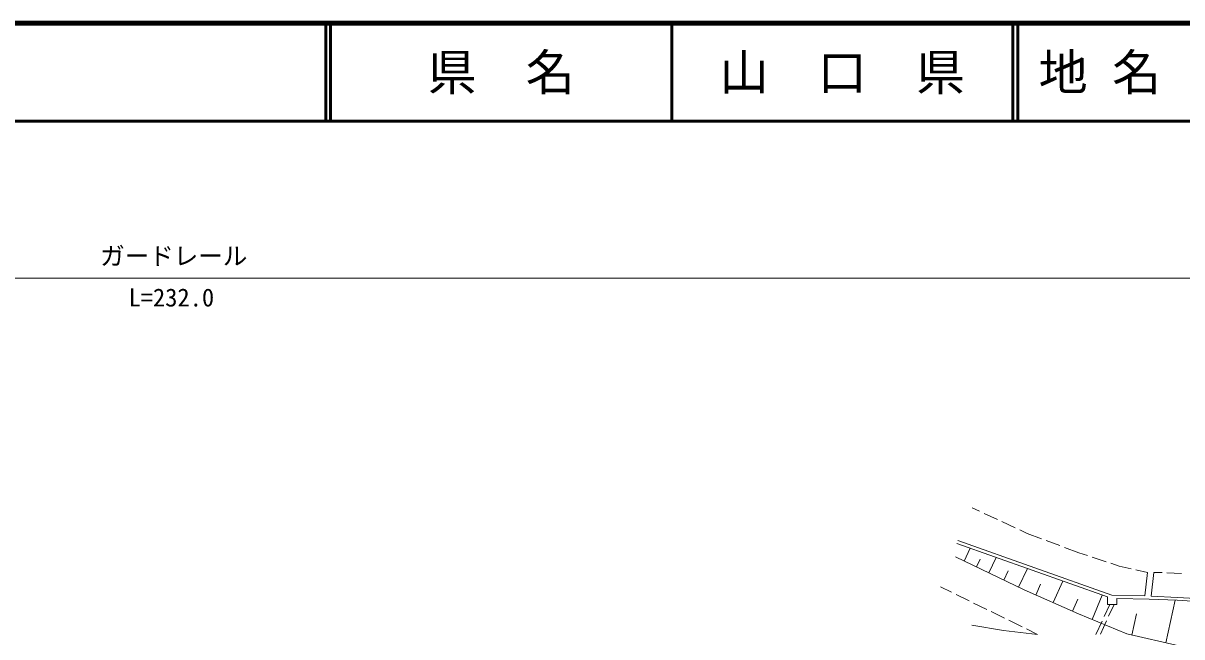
# Model space of a CAD drawing. Units: millimetres, scale not verified. Extents: x 40000 to 680000, y 20000 to 380000.
# Drawn here: x 266921 to 384971, y 317483 to 380000 of the extents above; entities that cross this region are included whole.
import ezdxf
from ezdxf.enums import TextEntityAlignment as Align

# ---------------------------------------------------------------- set-up
doc = ezdxf.new("R2010")
doc.units = ezdxf.units.MM
doc.header["$LTSCALE"] = 1000
for name, color, linetype, lineweight in [('M-STR-HTXT', 7, 'Continuous', 13), ('M-TTL', 2, 'Continuous', 140), ('M-TTL-LINE', 7, 'Continuous', 50), ('M-WORK', 1, 'Continuous', 13)]:
    doc.layers.add(name, color=color, linetype=linetype, lineweight=lineweight)
doc.layers.add('M-TTL-TXT', color=7, linetype='Continuous')
doc.styles.add('ＭＳ ゴシック', font='')
doc.styles.get('ＭＳ ゴシック').set_extended_font_data('MS Gothic')

msp = doc.modelspace()

# ---------------------------------------------------------------- linework, layer by layer
at = {"layer": 'M-STR-HTXT'}
msp.add_line((169573, 354026), (394353, 354026), dxfattribs=at)
at = {"layer": 'M-TTL'}
msp.add_line((680000, 380000), (40000, 380000), dxfattribs=at)
at = {"layer": 'M-TTL-LINE'}
for p, q in [((297750, 380000), (297750, 370000)), ((298250, 380000), (298250, 370000)), ((333000, 380000), (333000, 370000)), ((367750, 380000), (367750, 370000)), ((368250, 380000), (368250, 370000)), ((40000, 370000), (680000, 370000))]:
    msp.add_line(p, q, dxfattribs=at)
at = {"layer": 'M-WORK'}
for p, q in [((364372, 330275), (363602, 330633)), ((366186, 329433), (364826, 330064)), ((368000, 328590), (366640, 329222)), ((369224, 328022), (368454, 328379)), ((362143, 327280), (377827, 321714)), ((370678, 327476), (369224, 328022)), ((372550, 326772), (371146, 327300)), ((362043, 326997), (377406, 321545)), ((362795, 325207), (363421, 326508)), ((374472, 326050), (373018, 326597)), ((375349, 325762), (374472, 326050)), ((361910, 325633), (368893, 322276)), ((364052, 324603), (364430, 325389)), ((365309, 323999), (366064, 325570)), ((377249, 325137), (375824, 325605)), ((378601, 324692), (377724, 324980)), ((379798, 324426), (378601, 324692)), ((366826, 323270), (367282, 324218)), ((368344, 322540), (369256, 324437)), ((381482, 324052), (380286, 324318)), ((381210, 321645), (381482, 324052)), ((382104, 324052), (381840, 321627)), ((382104, 324052), (382956, 324020)), ((383456, 324001), (384954, 323944)), ((361518, 322031), (360392, 322585)), ((370099, 321743), (370586, 322845)), ((371861, 320963), (372836, 323167)), ((363313, 321150), (361966, 321811)), ((368893, 322276), (374434, 319825)), ((373836, 320090), (374381, 321324)), ((375823, 319247), (376860, 321738)), ((377406, 321545), (377406, 320781)), ((377827, 321714), (381210, 321645)), ((378365, 320781), (378365, 321403)), ((378365, 321403), (381630, 321336)), ((381630, 321336), (384499, 321203)), ((381840, 321627), (384515, 321502)), ((383328, 316882), (384303, 321212)), ((384499, 321203), (389694, 320883)), ((384515, 321502), (389710, 321183)), ((365108, 320268), (363761, 320929)), ((366903, 319386), (365557, 320047)), ((377062, 319542), (377638, 320781)), ((377406, 320781), (378365, 320781)), ((377517, 319572), (378079, 320781)), ((368698, 318504), (367352, 319165)), ((374434, 319825), (379363, 317774)), ((376219, 317729), (376851, 319089)), ((376674, 317758), (377306, 319119)), ((379864, 317661), (380351, 319826)), ((363571, 318665), (366803, 318144)), ((366803, 318144), (370273, 317730)), ((370273, 317730), (369147, 318283)), ((379363, 317774), (384691, 316575))]:
    msp.add_line(p, q, dxfattribs=at)

# ---------------------------------------------------------------- texts
at = {"layer": 'M-STR-HTXT', "style": 'ＭＳ ゴシック'}
msp.add_text('ガードレール', height=1833, dxfattribs=at).set_placement((274762, 356281), align=Align.MIDDLE_LEFT)
msp.add_text('L=232.0', height=1833, dxfattribs=at).set_placement((282015, 350587), align=Align.BOTTOM_CENTER)
at = {"layer": 'M-TTL-TXT', "style": 'ＭＳ ゴシック'}
for s, p in [('県\u3000名', (315625, 375000)), ('山\u3000口\u3000県', (350375, 375000))]:
    msp.add_text(s, height=3666, dxfattribs=at).set_placement(p, align=Align.MIDDLE_CENTER)
msp.add_text('地 名', height=3666, dxfattribs=at).set_placement((370380, 375000), align=Align.MIDDLE_LEFT)

doc.saveas('drawing.dxf')
